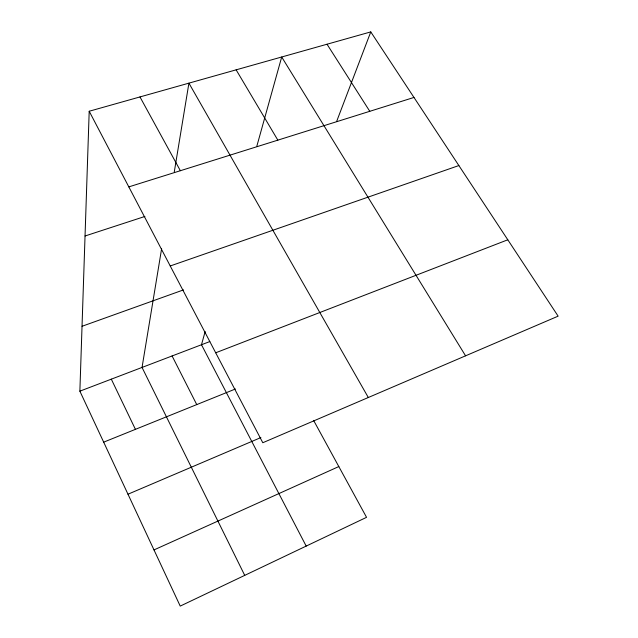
<?xml version="1.0" encoding="UTF-8"?>
<svg xmlns="http://www.w3.org/2000/svg" width="638" height="638" viewBox="0 0 638 638"><rect width="100%" height="100%" fill="white"/><g stroke="black" fill="none" stroke-linecap="round" stroke-linejoin="round"><path stroke-width="0.96" d="M313.601 420.402L366.547 517.33L180.227 606.1L79.87 391.166L89.2 111.243L370.774 31.9L558.13 316.153L262.8 442.732L89.2 111.243M161.613 248.748L142.043 367.432L244.721 575.372M174.286 171.909L188.92 83.147L368.317 397.506M205.165 331.521L201.48 344.743L306.184 546.088M256.883 146.022L281.701 56.997L465.573 355.821M336.824 120.973L370.774 31.9M153.997 549.916L338.81 466.561M127.991 494.211L260.886 437.564M103.683 442.158L235.43 388.989M215.7 352.79L507.792 239.792M79.87 391.166L209.814 341.561M82.039 326.281L183.481 289.899M170.234 265.974L458.858 165.553M85.045 235.996L144.93 216.449M128.812 186.886L413.974 97.447M327.023 44.229L369.785 111.307M236.132 69.837L277.841 140.145M139.977 96.936L180.371 170.713M172.093 355.964L196.751 404.596M111.307 379.163L135.423 429.35"/></g></svg>
